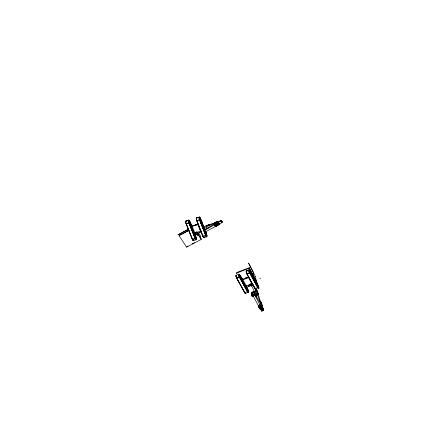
<?xml version="1.0" encoding="UTF-8"?>
<svg xmlns="http://www.w3.org/2000/svg" width="426" height="426" viewBox="0 0 426 426"><rect width="100%" height="100%" fill="white"/><g stroke="black" fill="none" stroke-linecap="round" stroke-linejoin="round"><path stroke-width="0.64" d="M256.138 291.656L256.345 290.612A1.257 0.367 69.9 0 1 257.016 291.102L258.667 294.307L256.83 294.435M257.197 292.422L257.49 291.863L256.207 289.014M263.385 309.494L263.476 309.782M260.03 304.878L260.797 306.922A6.646 1.954 70.5 0 1 261.745 308.152L262.208 309.052L261.836 309.185L261.372 308.291A6.64 1.96 70.5 0 0 260.424 307.061L259.642 305.064L260.03 304.878L262.208 309.052M260.872 309.537L260.499 309.67L258.321 305.506L258.683 305.415L259.461 307.412A6.64 1.97 70.5 0 1 260.408 308.637L260.872 309.537L258.694 305.367L258.305 305.554L259.04 307.508A6.64 1.97 70.6 0 1 260.036 308.775L261.75 311.129L263.47 310.49A3.312 0.964 70.5 0 1 263.769 309.979L263.63 309.324A3.44 0.996 70.3 0 1 262.666 307.423L262.666 307.423M254.37 292.603L254.615 292.976L254.418 292.758M253.411 295.894L252.98 295.511M220.977 221.286L221.52 221.456L221.616 221.153M220.913 221.291L221.248 221.179M221.579 221.051L221.307 221.323M209.118 225.136L209.374 224.752M254.333 292.705L254.295 292.193L254.434 292.449M261.836 309.185L259.658 305.016M215.087 226.174L216.626 225.583A6.619 1.566 -32.9 0 1 218.458 224.369L219.385 223.852L215.087 226.174L215.29 226.557L217.047 225.721L216.632 225.876M220.817 221.057L221.27 221.232L221.062 220.908L214.289 224.939L214.496 225.322L216.051 224.688A6.619 1.56 -32.9 0 1 217.883 223.474L218.815 222.958L216.664 224.119M215.503 224.896L215.29 224.491L215.828 224.342A6.624 1.555 -32.9 0 1 217.659 223.128L218.591 222.612L219.592 224.23L218.676 224.715A6.619 1.571 -32.9 0 0 216.85 225.929L216.499 225.982M249.359 267.688L249.194 268.252L256.947 283.365L257.102 282.773L249.359 267.688L236.723 272.539L236.536 273.109L237.431 274.839M251.431 293.386L251.702 292.342L256.345 290.612M251.558 293.338L251.782 292.508L256.303 290.825M255.344 276.442L255.067 277.48L256.319 280.084L256.047 281.101L253.15 275.074L253.715 273.045L248.592 263.108L253.704 273.082M252.272 285.106L251.441 283.466L249.902 284.046L250.738 285.665M216.317 226.1L216.088 225.769M249.13 285.766L248.96 286.363L248.496 285.468L252.591 283.929M215.258 224.486L214.289 224.939M260.153 306.315L260.531 306.156M258.816 306.8L259.194 306.645M221.312 221.067L221.547 221.009M221.323 221.467L221.243 221.057M214.906 223.048L215.221 223.032M215.061 222.984L215.37 222.739M219.592 224.23L221.999 222.569L220.609 220.732L217.697 221.903L204.523 229.902M219.379 221.467L219.587 221.786M215.29 226.557L219.608 224.198L204.938 232.138M214.496 225.322L215.588 224.704M188.702 230.258L179.41 235.227L179.117 235.727L186.62 247.123L201.163 239.46L201.413 238.954L196.78 231.84M200.289 237.458L200.832 236.393L198.692 233.107L197.866 234.689M198.66 234.721L197.52 235.69L195.438 232.495M197.355 233.602L195.774 234.444L194.868 233.022L195.784 234.422M198.25 224.065L192.472 225.732L191.178 226.627L193.766 233.155L194.043 232.649M186.62 247.123L188.058 245.994M188.553 229.172L187.456 229.72L186.471 231.451L188.787 230.29M209.416 224.704L206.36 226.052L206.711 225.929L206.147 225.721A7.348 1.672 -33.2 0 0 203.692 226.866M206.253 225.886L209.331 224.449L208.857 225.003L209.241 224.816M221.6 221.302L221.579 220.945M257.416 292.161L257.395 292.46M221.813 222.489L221.903 222.425A3.312 0.777 -32.8 0 1 222.425 221.712L222.127 221.712A3.435 0.799 -32.8 0 1 221.797 221.914M221.243 221.925L221.696 222.1A3.312 0.777 -32.8 0 1 222.218 221.387L221.919 221.387A3.435 0.799 -32.8 0 1 221.259 221.781M207.212 225.556L209.709 224.656M218.905 224.305L219.14 224.151M205.439 232.154L205.918 231.952L205.305 232.351M197.504 233.746L201.274 231.467L197.904 233.432M257.048 291.597L257.086 292.14M218.581 222.596L204.262 230.418L205.295 232.005M187.456 229.72L177.93 234.843L188.537 229.204M179.117 235.727L189.006 230.434M194.858 233.038L195.923 232.463M248.699 276.852L243.129 279.126L242.17 279.648L241.984 280.249L249.114 277.337M245.807 285.628L245.349 286.352L252.469 283.471M192.121 243.848L194.448 242.628M206.147 225.721L216.041 222.372L215.173 223.315L214.965 222.99C220.982 220.684 215.487 221.254 213.98 223.783L215.833 222.047L216.041 222.372L218.011 221.861L206.157 226.861A11.736 2.7 -33.3 0 0 204.043 227.798M246.409 270.957L248.97 269.903M246.244 271.192L249.034 270.041M260.126 278.258L260.377 278.141L259.796 278.3M236.606 275.18A2.077 0.671 68.2 0 0 236.068 275.814A2.077 0.671 68.2 0 0 236.755 277.965L239.3 276.921A2.077 0.66 68.1 0 1 238.651 274.285A2.077 0.66 68.1 0 1 239.891 275.079L242.548 279.44M247.011 271.208A2.087 0.639 68 0 0 246.265 271.431A2.087 0.639 68 0 0 246.968 273.774L249.54 272.72A2.087 0.634 68 0 1 248.864 270.084A2.087 0.634 68 0 1 250.073 270.893L255.808 280.862L258.156 285.75A2.023 0.602 68.4 0 1 258.827 288.322A2.023 0.602 68.4 0 1 257.693 287.598L249.54 272.72M236.435 275.409A2.013 0.65 68.2 0 0 235.913 276.027A2.013 0.65 68.2 0 0 236.579 278.109L239.353 276.975A2.013 0.639 68.1 0 1 238.725 274.419A2.013 0.639 68.1 0 1 239.923 275.185L242.639 279.515M246.398 271.144A2.023 0.618 68 0 0 246.132 272.033A2.023 0.618 68 0 0 246.787 273.923L249.593 272.773A2.023 0.612 68 0 1 248.938 270.217A2.023 0.612 68 0 1 250.11 271L252.804 275.361M236.579 278.109L244.7 292.816L247.469 291.703A2.013 0.634 68.6 0 0 248.635 292.412A2.098 0.66 68.6 0 0 247.975 289.755L245.829 285.457M246.787 273.923L254.892 288.721L257.693 287.598A2.103 0.628 68.4 0 0 258.838 288.343A2.103 0.628 68.4 0 0 258.14 285.66L255.728 280.803M255.414 288.737L255.121 288.631M204.613 229.587A11.731 2.732 -33.3 0 1 207.174 228.427L208.378 227.958M236.536 273.109L249.194 268.252M191.178 226.627L198.575 224.497M193.766 233.155L201.152 231.052M256.01 281.016L256.958 283.333M246.723 287.199L253.337 284.717M250.909 284.951L251.553 286.032L253.262 285.388M256.127 291.464L251.473 293.2L251.526 295.106L252.101 296.208L253.869 296.134M256.138 291.554L251.478 293.285L251.574 295.042L252.155 296.166L253.406 296.113M251.478 293.322L256.138 291.592L256.202 293.37M256.282 289.653L257.426 291.688M252.048 293.381L253.007 295.617M254.338 292.454C254.189 293.115 256.649 298.488 254.487 292.311M251.574 295.042L256.25 293.306L256.772 294.478L258.507 294.419L256.873 291.24A1.065 0.314 69.9 0 0 256.692 290.953M255.541 294.717L256.676 294.297M255.041 295.01L256.793 294.361M252.101 296.208L251.564 293.439L256.09 291.656M255.067 295.112L256.894 294.435M253.028 295.649L253.14 295.942L254.87 295.298L254.274 293.173M255.589 295.282L258.412 294.238M255.121 295.671L258.667 294.307L255.174 295.655M259.642 305.064L260.02 304.931M258.71 306.337L259.088 306.198M260.046 305.847L260.424 305.714M261.931 305.564L262.283 305.437L261.426 302.689L260.595 303.104L261.958 306.15L258.039 293.951M261.686 305.767L262.347 306.012L262.283 305.437M259.088 307.545L259.461 307.412M260.424 307.061L260.797 306.922M260.036 308.775L260.408 308.637M261.372 308.291L261.745 308.152M263.076 310.559L263.518 310.565L262.235 308.999L260.51 309.627L253.14 295.942M262.975 309.281L263.321 309.154L261.878 305.405L255.376 295.202M263.028 309.052A3.44 1.001 70.3 0 0 263.284 309.452L263.63 309.324M263.422 310.107L263.795 309.974M251.872 273.694L253.715 273.045L255.334 276.479M186.098 220.86L188.734 220.093M196.674 217.787L199.331 217.015M185.912 221.073L188.787 220.237M197.062 217.835L199.384 217.159M186.279 220.86A2.05 0.671 74.1 0 0 185.827 221.621A2.05 0.671 74.1 0 0 186.237 223.591L188.878 222.825A2.055 0.666 74.1 0 1 188.596 220.231A2.055 0.666 74.1 0 1 189.762 221.302L191.881 226.041M204.198 237.404A2.071 0.639 74.5 0 1 203.074 236.382L196.844 220.519L199.506 219.747A2.066 0.634 74.1 0 1 199.198 217.148A2.066 0.634 74.1 0 1 200.332 218.234L205.194 230.12M193.42 240.424A1.981 0.644 74.6 0 1 192.307 239.455L186.045 223.725L188.926 222.889A1.992 0.644 74.1 0 1 188.649 220.37A1.992 0.644 74.1 0 1 189.783 221.408L191.961 226.137M196.652 218.005A1.997 0.623 74.1 0 0 196.242 218.735A1.997 0.623 74.1 0 0 196.647 220.652L199.554 219.811A2.002 0.612 74.1 0 1 199.251 217.287A2.002 0.612 74.1 0 1 200.353 218.341L202.51 223.102M186.237 223.591L192.509 239.369L195.14 238.624A1.981 0.634 74.6 0 0 196.285 239.62A2.066 0.66 74.6 0 0 195.992 237L194.4 232.474M203.074 236.382L205.731 235.631A1.992 0.607 74.5 0 0 206.839 236.643A1.992 0.607 74.5 0 0 206.53 234.108L205.572 231.259M192.307 239.455L195.183 238.645A2.066 0.66 74.6 0 0 196.29 239.641A1.981 0.634 74.6 0 0 195.997 237.085L194.469 232.548M196.647 220.652L202.872 236.473L205.769 235.653A2.077 0.628 74.5 0 0 206.844 236.664A2.077 0.628 74.5 0 0 206.525 234.018L205.726 231.744M193.292 240.568L196.157 239.763M203.83 237.596L206.716 236.781M209.363 224.901L209.134 224.688M253.076 295L252.959 295.452M192.792 239.641L192.254 238.73A1.028 0.335 74.6 0 1 192.185 238.475M221.632 222.335L221.999 222.569M257.235 292.231L257.24 291.757M261.862 311.017L261.905 311.076A3.312 0.969 70.5 0 1 261.995 310.778M262.208 310.895L262.256 310.948A3.312 0.969 70.5 0 1 262.304 310.756M254.956 294.531L254.695 294.355L254.801 295.143M196.162 231.787L201.163 239.46M206.157 226.861L207.174 228.427M215.066 224.555L215.29 224.901M215.86 225.791L216.083 226.137M219.358 221.232L219.566 221.557M217.59 221.541L217.798 221.871M217.148 222.047L217.356 222.372M217.659 223.128L217.883 223.474M218.458 224.369L218.676 224.715M215.828 224.342L216.051 224.688M216.626 225.583L216.85 225.929M222.218 221.387L222.425 221.712M220.609 220.732L221.291 221.802M242.607 279.674L239.673 274.988A1.704 0.543 68.1 0 0 238.864 274.674A1.704 0.543 68.1 0 0 239.204 276.442L247.714 291.89A1.699 0.532 68.6 0 0 248.496 292.161A1.699 0.532 68.6 0 0 248.14 290.372L245.855 285.638M242.463 279.807L239.625 275.148A1.331 0.421 68.1 0 0 238.991 274.903A1.331 0.421 68.1 0 0 239.258 276.282L247.692 291.608A1.347 0.426 68.6 0 0 248.31 291.821A1.347 0.426 68.6 0 0 248.028 290.404L245.711 285.755M252.501 293.812C251.622 292.247 253.96 293.152 252.826 294.574M252.831 295.516L252.943 295.868M254.508 293.088L254.391 292.683M254.865 295.138L255.11 295.41L255.153 295.016M239.353 276.975L247.469 291.703M236.755 277.965L244.886 292.715A2.093 0.666 68.6 0 0 246.111 293.445M244.732 292.657L236.43 277.582A1.699 0.548 68.2 0 1 236.19 275.665M242.926 279.786L246.287 285.894M242.272 280.132L245.632 286.24M239.641 276.075L247.73 290.772M239.3 276.921L247.431 291.693A2.098 0.66 68.6 0 0 248.646 292.433A2.013 0.634 68.6 0 0 247.991 289.845L245.909 285.521M254.823 287.598L255.094 288.098M246.968 273.774L255.089 288.615A2.103 0.634 68.4 0 0 256.18 289.558M248.507 277.507L251.862 283.636M249.849 271.884L257.927 286.671M254.87 295.298L262.235 308.999M252.267 293.897C252.586 294.446 252.735 296.544 253.166 295.868M254.908 288.365L254.711 287.96A1.049 0.319 68.4 0 1 254.61 287.704M244.529 292.055L244.726 292.46M252.155 293.599L252.325 293.828L252.33 293.53M191.908 226.27L189.549 221.158A1.683 0.543 74.1 0 0 188.761 220.647A1.683 0.543 74.1 0 0 188.851 222.361L195.412 238.885A1.677 0.538 74.6 0 0 196.178 239.348A1.677 0.538 74.6 0 0 196.072 237.612L194.4 232.644M191.737 226.355L189.474 221.286A1.315 0.426 74.1 0 0 188.856 220.886A1.315 0.426 74.1 0 0 188.926 222.228L195.422 238.619A1.331 0.426 74.6 0 0 196.035 238.986A1.331 0.426 74.6 0 0 195.955 237.612L194.235 232.708M262.038 305.639L259.998 301.533L260.6 301.443L261.426 302.689L260.595 303.104L257.442 294.803M186.119 223.623L192.541 239.694A1.672 0.543 74.6 0 0 193.202 240.275M192.169 226.275L194.757 232.809M191.471 226.541L194.064 233.07M189.357 222.148L195.593 237.862M188.926 222.889L195.183 238.645L188.878 222.825M199.554 219.811L205.769 235.653L199.506 219.747M196.716 220.556L202.925 236.334M197.957 224.608L200.54 231.164M199.954 219.076L206.147 234.88M255.462 294.744C254.705 294.047 255.834 294.457 256.606 297.747M204.736 228.9L205.135 230.04M204.975 230.269L200.055 218.219A1.321 0.405 74.1 0 0 199.459 217.808A1.321 0.405 74.1 0 0 199.549 219.15L206.003 235.631A1.337 0.405 74.5 0 0 206.589 236.009A1.337 0.405 74.5 0 0 206.493 234.63L205.566 231.962M202.946 236.18L202.803 235.748A1.033 0.319 74.5 0 1 202.733 235.487M256.303 288.887L257.826 293.328M205.124 230.21L200.129 218.085A1.693 0.517 74.1 0 0 199.363 217.564A1.693 0.517 74.1 0 0 199.475 219.284L205.992 235.897A1.683 0.511 74.5 0 0 206.732 236.371A1.683 0.511 74.5 0 0 206.61 234.635L205.502 231.345M252.128 293.525C251.872 292.321 253.566 293.743 252.591 294.664M263.321 309.154L263.476 310.506M263.273 309.079L263.422 310.432M261.655 310.229L261.75 311.129M254.53 292.795L254.604 293.94M195.529 225.13A2.748 2.492 28 0 1 196.146 224.859M195.401 224.949A2.971 2.7 28 0 1 197.568 224.619M193.755 240.104A2.066 0.666 74.6 0 1 192.509 239.369M186.045 223.725A1.992 0.65 74.1 0 1 185.661 221.621A1.992 0.65 74.1 0 1 186.29 221.2M185.97 223.197A1.683 0.548 74.1 0 1 185.997 221.371M196.844 220.519A2.061 0.639 74.1 0 1 196.434 218.352A2.061 0.639 74.1 0 1 197.046 217.926M203.032 235.706A1.337 0.41 74.5 0 1 202.946 235.365M197.073 220.593A0.996 0.309 74.1 0 1 196.972 220.412M203.953 237.458A1.992 0.612 74.6 0 1 202.872 236.473M196.567 220.125A1.688 0.527 74.1 0 1 196.572 218.298M203.846 237.186A1.683 0.517 74.6 0 1 203.095 236.718M253.513 285.798A11.864 3.541 70 0 1 253.763 286.224M254.253 287.119A11.864 3.541 70 0 1 255.845 290.601M251.553 286.032A11.859 3.573 70 0 1 254.338 291.767M251.702 292.342A1.251 0.373 70 0 1 252.171 292.492M251.782 292.502A1.06 0.319 70 0 1 252.011 292.454M256.356 290.745A1.065 0.314 69.9 0 1 256.479 290.74M251.654 292.55A1.06 0.319 70 0 1 251.995 292.603M263.124 310.613A3.312 0.964 70.5 0 1 263.209 310.32M262.778 308.594A3.44 1.001 70.3 0 1 262.618 308.259M245.397 278.402A2.987 2.662 18.9 0 1 248.023 277.326M245.584 278.545A2.758 2.46 18.9 0 1 246.042 278.077M246.398 277.97A2.993 2.662 19 0 1 247.123 277.779M244.306 291.309A1.044 0.33 68.6 0 1 244.295 291.107M237.101 278.029A1.001 0.325 68.2 0 1 236.984 277.933A1.321 0.426 68.2 0 0 237.138 278.135M236.622 277.353A1.001 0.325 68.2 0 1 236.526 277.108M236.664 277.369A1.321 0.426 68.2 0 1 236.536 277.049M245.909 293.221A2.008 0.639 68.6 0 1 244.7 292.816M245.733 293.269A1.699 0.538 68.6 0 1 244.945 293.003M256.308 289.057A2.103 0.634 68.4 0 1 256.276 289.366M246.92 273.141A1.337 0.41 68 0 1 246.792 272.816M254.53 287.449A1.049 0.319 68.4 0 1 254.482 286.858M247.298 273.849A1.006 0.309 68 0 1 247.181 273.748A1.326 0.405 68 0 0 247.341 273.955M246.824 273.162A1.006 0.309 68 0 1 246.729 272.917M246.867 273.178A1.326 0.405 68 0 1 246.745 272.858M256.037 289.44A2.018 0.612 68.4 0 1 254.892 288.721M246.5 271.437A1.709 0.522 68 0 0 246.638 273.391L255.137 288.913A1.704 0.517 68.4 0 0 255.818 289.345M262.256 305.202L262.528 305.852L262.272 305.165M260.914 306.736L260.637 306.14L260.914 306.736M259.152 307.38L258.875 306.779L259.152 307.38M222.276 221.733L221.925 221.967L222.276 221.733M221.067 220.609L221.424 220.402L221.083 220.583M217.633 221.355L217.004 221.738L217.633 221.355M215.993 224.087L215.364 224.475L215.993 224.087M252.778 275.521L249.86 270.798A1.709 0.517 68 0 0 249.077 270.473A1.709 0.517 68 0 0 249.439 272.241L257.932 287.79A1.709 0.511 68.4 0 0 258.688 288.067A1.709 0.511 68.4 0 0 258.31 286.277L252.778 275.521M257.9 287.507L249.487 272.086A1.337 0.405 68 0 1 249.205 270.702A1.337 0.405 68 0 1 249.817 270.957L258.204 286.309A1.358 0.405 68.4 0 1 258.502 287.726A1.358 0.405 68.4 0 1 257.9 287.507M257.645 293.397L256.319 289.51L257.639 293.397"/></g></svg>
